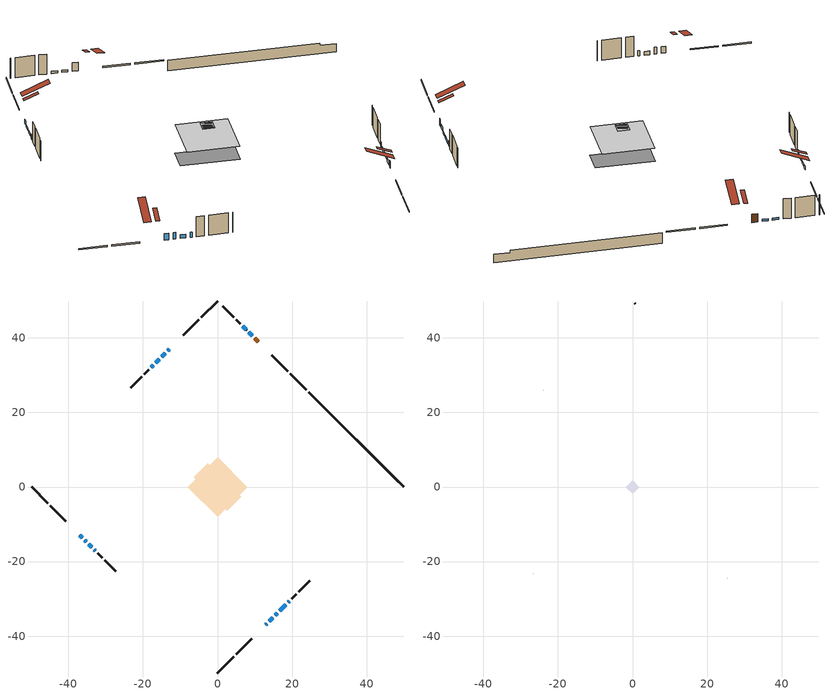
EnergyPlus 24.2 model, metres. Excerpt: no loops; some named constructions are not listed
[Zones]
conditioned space
 floor adiabatic (AdiabaticFloorConstruction): -7.93,0 0,7.93 7.93,0 0,-7.93 z3.21
 floor foundation (Slab1 construction): -6.36,2.64 -2.64,6.36 6.36,-2.64 2.64,-6.36 z-1.8
 wall outside (RimJoist1 construction): 0,-49.88 4.34,-45.54 / -49.88,0 -45.54,-4.34 / 0,49.88 -4.34,45.54 / 23.79,26.09 19.45,30.43 z0.77:1.07
 wall outside (RimJoist2 construction): 5,-44.88 9.19,-40.69 / -44.88,-5 -40.69,-9.19 / -5,44.88 -9.19,40.69 / 18.79,31.09 14.6,35.28 z0.77:1.07
 wall outside (AdiabaticWallConstruction 1): 10.87,39.01 10,39.87 z0.77:2.8
 wall outside (AdiabaticWallConstruction): 9.35,40.53 8.43,41.45 z0.77:1.25; -12.92,36.96 -13.4,36.48 / -17.28,32.6 -17.76,32.12 z0.77:1.69; 12.92,-36.96 13.26,-36.62 / -36.96,-12.92 -36.24,-13.64 z0.77:2.37; 13.91,-35.96 14.78,-35.1 z0.77:1.76; -35.59,-14.29 -35.19,-14.69 z0.77:2.4; 7.78,42.1 6.82,43.05 / -14.06,35.82 -15.01,34.87 / -15.67,34.21 -16.62,33.26 z0.77:1.3; 15.43,-34.45 15.99,-33.89 / 16.65,-33.23 18.31,-31.56 z0.77:1.38; -34.54,-15.34 -33.67,-16.21 z0.77:1.66; -33.02,-16.86 -32.74,-17.14 / 18.97,-30.91 19.25,-30.63 z0.77:1.99
 wall outside (Wall1 construction): 19.9,-29.97 21.1,-28.78 / -32.08,-17.79 -30.89,-18.99 / -18.42,31.46 -19.61,30.27 / 6.17,43.71 4.97,44.9 z0.77:5.65
 wall outside (Wall2 construction): 21.75,-28.13 24.71,-25.17 / -30.23,-19.64 -27.28,-22.6 / -20.27,29.61 -23.23,26.65 / 4.32,45.56 1.36,48.52 z0.77:5.65
 wall foundation (FoundationWall1 construction): 24.45,25.43,-1.8 24.45,25.43,0.77 47.33,2.54,0.77 47.33,2.54,0.17 49.88,0,0.17 49.88,0,-1.8
 window (WindowConstruction): 9.35,40.53 8.43,41.45 z0.77:1.25
 window (WindowConstruction 5): -12.92,36.96 -13.4,36.48 z0.77:1.68
 window (WindowConstruction 6): 12.92,-36.96 13.26,-36.62 z0.77:2.37
 window (WindowConstruction 7): 13.91,-35.96 14.78,-35.1 z0.77:1.76
 window (WindowConstruction 8): -36.96,-12.92 -36.24,-13.63 z0.77:2.37
 window (WindowConstruction 9): -35.59,-14.29 -35.19,-14.69 z0.77:2.39
 window (WindowConstruction 12): 7.78,42.1 6.82,43.05 z0.77:1.3
 window (WindowConstruction 13): -14.06,35.82 -15.01,34.87 z0.77:1.3
 window (WindowConstruction 14): -15.67,34.21 -16.62,33.26 z0.77:1.3
 window (WindowConstruction 1): 15.43,-34.44 15.99,-33.89 z0.77:1.38
 window (WindowConstruction 2): 16.65,-33.23 18.31,-31.56 z0.77:1.38
 window (WindowConstruction 3): -34.54,-15.34 -33.67,-16.2 z0.77:1.66
 window (WindowConstruction 10): -33.02,-16.86 -32.74,-17.14 z0.77:1.99
 window (WindowConstruction 11): 18.97,-30.91 19.25,-30.63 z0.77:1.99
 window (WindowConstruction 4): -17.28,32.6 -17.76,32.12 z0.77:1.68
 door (Door): 10.87,39.01 10.01,39.87 z0.77:2.8
 ceiling adiabatic (AdiabaticFloorConstruction): 0,-7.93 7.93,0 0,7.93 -7.93,0 z3.21
 roof outside (Roof1 construction): 11,-38.88,5.65 6.76,-34.64,8.15 5.61,-35.78,8.15 9.85,-40.03,5.65; -38.88,-11,5.65 -34.64,-6.76,8.15 -35.78,-5.61,8.15 -40.03,-9.85,5.65; -11,38.88,5.65 -6.76,34.64,8.15 -5.61,35.78,8.15 -9.85,40.03,5.65; 12.79,37.09,5.65 8.55,32.84,8.15 9.7,31.7,8.15 13.94,35.94,5.65
attic - vented
 floor to conditioned space (Floor1 construction Reversed): -1.46,0 0,1.46 1.46,0 0,-1.46 z5.65
 floor to conditioned space (Floor2 construction Reversed): -1.8,0 0,1.8 1.8,0 0,-1.8 z5.65
 wall outside (Wall3 construction): 25.37,-24.51 25.41,-24.46 / -26.62,-23.26 -26.57,-23.3 / -23.88,26 -23.93,25.95 / 0.7,49.17 0.66,49.22 z0.77:5.65
 roof outside (Roof2 construction): 12.26,-37.62,5.65 10.03,-35.39,6.96 9.43,-35.99,6.96 11.66,-38.22,5.65; -37.62,-12.26,5.65 -35.39,-10.03,6.96 -35.99,-9.43,6.96 -38.22,-11.66,5.65; -12.26,37.62,5.65 -10.03,35.39,6.96 -9.43,35.99,6.96 -11.66,38.22,5.65; 11.53,38.35,5.65 9.3,36.12,6.96 9.9,35.52,6.96 12.13,37.75,5.65
[Material] Roughness=Rough; Thermal Absorptance=0.9
Name | Thickness {m} | Conductivity {W/m-K} | Density {kg/m3} | Specific Heat {J/kg-K} | Solar Absorptance | Visible Absorptance
ceiling loosefill ins | 0.0846667 | 0.0480833 | 16.02 | 1046.75 | 0.7 | 0.7
ceiling stud and cavity | 0.1397 | 0.0953572 | 65.682 | 1177.47 | 0.7 | 0.7
ceiling stud and cavity 1 | 0.1397 | 0.0934478 | 65.682 | 1177.47 | 0.7 | 0.7
gypsum board | 0.0127 | 0.160291 | 801 | 837.4 | 0.6 | 0.6
[Construction]
Floor1 construction: ceiling loosefill ins, ceiling stud and cavity, gypsum board
Floor2 construction: ceiling loosefill ins, ceiling stud and cavity 1, gypsum board
[EnergyManagementSystem:OutputVariable] Type of Data in Variable=Summed; Update Frequency=ZoneTimestep
Name | EMS Variable | EMS Program or Subroutine | Units
loads_clg_natvent_annual_outvar; Energy Management System Output Variable 39 | loads_clg_natvent | component_loads_program | J
loads_clg_mechvent_annual_outvar; Energy Management System Output Variable 40 | loads_clg_mechvent | component_loads_program | J
loads_clg_whf_annual_outvar; Energy Management System Output Variable 41 | loads_clg_whf | component_loads_program | J
loads_clg_ducts_annual_outvar; Energy Management System Output Variable 42 | loads_clg_ducts | component_loads_program | J
loads_clg_intgains_annual_outvar; Energy Management System Output Variable 43 | loads_clg_intgains | component_loads_program | J
loads_clg_lighting_annual_outvar; Energy Management System Output Variable 44 | loads_clg_lighting | component_loads_program | J
loads_htg_tot_annual_outvar; Energy Management System Output Variable 1; Energy Management System Output Variable 45 | loads_htg_tot | total_loads_program | J
loads_clg_tot_annual_outvar; Energy Management System Output Variable 2; Energy Management System Output Variable 46 | loads_clg_tot | total_loads_program | J
Energy Management System Output Variable 3 | htg_unmet_hours | unmet_hours_program | hr
Energy Management System Output Variable 4 | clg_unmet_hours | unmet_hours_program | hr
Energy Management System Output Variable 5 | loads_htg_roofs | component_loads_program | J
Energy Management System Output Variable 6 | loads_htg_ceilings | component_loads_program | J
Energy Management System Output Variable 7 | loads_htg_walls | component_loads_program | J
Energy Management System Output Variable 8 | loads_htg_rim_joists | component_loads_program | J
Energy Management System Output Variable 9 | loads_htg_foundation_walls | component_loads_program | J
Energy Management System Output Variable 10 | loads_htg_doors | component_loads_program | J
Energy Management System Output Variable 11 | loads_htg_windows_conduction | component_loads_program | J
Energy Management System Output Variable 12 | loads_htg_windows_solar | component_loads_program | J
Energy Management System Output Variable 13 | loads_htg_skylights_conduction | component_loads_program | J
Energy Management System Output Variable 14 | loads_htg_skylights_solar | component_loads_program | J
Energy Management System Output Variable 15 | loads_htg_floors | component_loads_program | J
Energy Management System Output Variable 16 | loads_htg_slabs | component_loads_program | J
Energy Management System Output Variable 17 | loads_htg_internal_mass | component_loads_program | J
Energy Management System Output Variable 18 | loads_htg_infil | component_loads_program | J
Energy Management System Output Variable 19 | loads_htg_natvent | component_loads_program | J
Energy Management System Output Variable 20 | loads_htg_mechvent | component_loads_program | J
Energy Management System Output Variable 21 | loads_htg_whf | component_loads_program | J
Energy Management System Output Variable 22 | loads_htg_ducts | component_loads_program | J
Energy Management System Output Variable 23 | loads_htg_intgains | component_loads_program | J
Energy Management System Output Variable 24 | loads_htg_lighting | component_loads_program | J
Energy Management System Output Variable 25 | loads_clg_roofs | component_loads_program | J
Energy Management System Output Variable 26 | loads_clg_ceilings | component_loads_program | J
Energy Management System Output Variable 27 | loads_clg_walls | component_loads_program | J
Energy Management System Output Variable 28 | loads_clg_rim_joists | component_loads_program | J
Energy Management System Output Variable 29 | loads_clg_foundation_walls | component_loads_program | J
Energy Management System Output Variable 30 | loads_clg_doors | component_loads_program | J
Energy Management System Output Variable 31 | loads_clg_windows_conduction | component_loads_program | J
Energy Management System Output Variable 32 | loads_clg_windows_solar | component_loads_program | J
Energy Management System Output Variable 33 | loads_clg_skylights_conduction | component_loads_program | J
Energy Management System Output Variable 34 | loads_clg_skylights_solar | component_loads_program | J
Energy Management System Output Variable 35 | loads_clg_floors | component_loads_program | J
Energy Management System Output Variable 36 | loads_clg_slabs | component_loads_program | J
Energy Management System Output Variable 37 | loads_clg_internal_mass | component_loads_program | J
Energy Management System Output Variable 38 | loads_clg_infil | component_loads_program | J
[Schedule:Day:Interval]
interior lighting schedule day: No, 01:00, 0.108182, 04:00, 0.0901515, 05:00, 0.0991667, 06:00, 0.162273, 07:00, 0.270455, 08:00, 0.342576, 10:00, 0.369621, 11:00, 0.351591, 12:00, 0.333561, 13:00, 0.324545, 14:00, 0.31553, 15:00, 0.333561, 16:00, 0.369621, 17:00, 0.450758, 18:00, 0.585985, 19:00, 0.775303, 20:00, 0.955606, 21:00, 0.991667, 22:00, 0.712197, 23:00, 0.360606, 24:00, 0.162273
interior lighting schedule day 1: No, 01:00, 0.100909, 04:00, 0.0840909, 05:00, 0.0925, 06:00, 0.151364, 07:00, 0.252273, 08:00, 0.319545, 10:00, 0.344773, 11:00, 0.327955, 12:00, 0.311136, 13:00, 0.302727, 14:00, 0.294318, 15:00, 0.311136, 16:00, 0.344773, 17:00, 0.420455, 18:00, 0.546591, 19:00, 0.723182, 20:00, 0.891364, 21:00, 0.925, 22:00, 0.664318, 23:00, 0.336364, 24:00, 0.151364
interior lighting schedule day 2: No, 01:00, 0.0927273, 04:00, 0.0772727, 05:00, 0.085, 06:00, 0.139091, 07:00, 0.231818, 08:00, 0.293636, 10:00, 0.316818, 11:00, 0.301364, 12:00, 0.285909, 13:00, 0.278182, 14:00, 0.270455, 15:00, 0.285909, 16:00, 0.316818, 17:00, 0.386364, 18:00, 0.502273, 19:00, 0.664545, 20:00, 0.819091, 21:00, 0.85, 22:00, 0.610455, 23:00, 0.309091, 24:00, 0.139091
interior lighting schedule day 3: No, 01:00, 0.0845455, 04:00, 0.0704545, 05:00, 0.0775, 06:00, 0.126818, 07:00, 0.211364, 08:00, 0.267727, 10:00, 0.288864, 11:00, 0.274773, 12:00, 0.260682, 13:00, 0.253636, 14:00, 0.246591, 15:00, 0.260682, 16:00, 0.288864, 17:00, 0.352273, 18:00, 0.457955, 19:00, 0.605909, 20:00, 0.746818, 21:00, 0.775, 22:00, 0.556591, 23:00, 0.281818, 24:00, 0.126818
interior lighting schedule day 4: No, 01:00, 0.0763636, 04:00, 0.0636364, 05:00, 0.07, 06:00, 0.114545, 07:00, 0.190909, 08:00, 0.241818, 10:00, 0.260909, 11:00, 0.248182, 12:00, 0.235455, 13:00, 0.229091, 14:00, 0.222727, 15:00, 0.235455, 16:00, 0.260909, 17:00, 0.318182, 18:00, 0.413636, 19:00, 0.547273, 20:00, 0.674545, 21:00, 0.7, 22:00, 0.502727, 23:00, 0.254545, 24:00, 0.114545
interior lighting schedule day 5: No, 01:00, 0.0727273, 04:00, 0.0606061, 05:00, 0.0666667, 06:00, 0.109091, 07:00, 0.181818, 08:00, 0.230303, 10:00, 0.248485, 11:00, 0.236364, 12:00, 0.224242, 13:00, 0.218182, 14:00, 0.212121, 15:00, 0.224242, 16:00, 0.248485, 17:00, 0.30303, 18:00, 0.393939, 19:00, 0.521212, 20:00, 0.642424, 21:00, 0.666667, 22:00, 0.478788, 23:00, 0.242424, 24:00, 0.109091
interior lighting schedule day 6: No, 01:00, 0.0745455, 04:00, 0.0621212, 05:00, 0.0683333, 06:00, 0.111818, 07:00, 0.186364, 08:00, 0.236061, 10:00, 0.254697, 11:00, 0.242273, 12:00, 0.229848, 13:00, 0.223636, 14:00, 0.217424, 15:00, 0.229848, 16:00, 0.254697, 17:00, 0.310606, 18:00, 0.403788, 19:00, 0.534242, 20:00, 0.658485, 21:00, 0.683333, 22:00, 0.490758, 23:00, 0.248485, 24:00, 0.111818
interior lighting schedule day 7: No, 01:00, 0.08, 04:00, 0.0666667, 05:00, 0.0733333, 06:00, 0.12, 07:00, 0.2, 08:00, 0.253333, 10:00, 0.273333, 11:00, 0.26, 12:00, 0.246667, 13:00, 0.24, 14:00, 0.233333, 15:00, 0.246667, 16:00, 0.273333, 17:00, 0.333333, 18:00, 0.433333, 19:00, 0.573333, 20:00, 0.706667, 21:00, 0.733333, 22:00, 0.526667, 23:00, 0.266667, 24:00, 0.12
interior lighting schedule day 8: No, 01:00, 0.0890909, 04:00, 0.0742424, 05:00, 0.0816667, 06:00, 0.133636, 07:00, 0.222727, 08:00, 0.282121, 10:00, 0.304394, 11:00, 0.289545, 12:00, 0.274697, 13:00, 0.267273, 14:00, 0.259848, 15:00, 0.274697, 16:00, 0.304394, 17:00, 0.371212, 18:00, 0.482576, 19:00, 0.638485, 20:00, 0.78697, 21:00, 0.816667, 22:00, 0.586515, 23:00, 0.29697, 24:00, 0.133636
interior lighting schedule day 9: No, 01:00, 0.0972727, 04:00, 0.0810606, 05:00, 0.0891667, 06:00, 0.145909, 07:00, 0.243182, 08:00, 0.30803, 10:00, 0.332348, 11:00, 0.316136, 12:00, 0.299924, 13:00, 0.291818, 14:00, 0.283712, 15:00, 0.299924, 16:00, 0.332348, 17:00, 0.405303, 18:00, 0.526894, 19:00, 0.697121, 20:00, 0.859242, 21:00, 0.891667, 22:00, 0.640379, 23:00, 0.324242, 24:00, 0.145909
interior lighting schedule day 10: No, 01:00, 0.105455, 04:00, 0.0878788, 05:00, 0.0966667, 06:00, 0.158182, 07:00, 0.263636, 08:00, 0.333939, 10:00, 0.360303, 11:00, 0.342727, 12:00, 0.325152, 13:00, 0.316364, 14:00, 0.307576, 15:00, 0.325152, 16:00, 0.360303, 17:00, 0.439394, 18:00, 0.571212, 19:00, 0.755758, 20:00, 0.931515, 21:00, 0.966667, 22:00, 0.694242, 23:00, 0.351515, 24:00, 0.158182
interior lighting schedule day 11: No, 01:00, 0.109091, 04:00, 0.0909091, 05:00, 0.1, 06:00, 0.163636, 07:00, 0.272727, 08:00, 0.345455, 10:00, 0.372727, 11:00, 0.354545, 12:00, 0.336364, 13:00, 0.327273, 14:00, 0.318182, 15:00, 0.336364, 16:00, 0.372727, 17:00, 0.454545, 18:00, 0.590909, 19:00, 0.781818, 20:00, 0.963636, 21:00, 1, 22:00, 0.718182, 23:00, 0.363636, 24:00, 0.163636
interior lighting schedule default day; occupants schedule default day; clothes dryer schedule default day; cooking range schedule default day; mech vent range fan 0 schedule default day; misc plug loads schedule default day; general water use schedule default day; heating setpoint default day; cooling setpoint default day; clothes dryer exhaust 0 schedule default day; cooling season schedule day; cooling season schedule day 2; cooling season schedule default day; exterior lighting schedule default day; natural vent schedule default day: No, 24:00, 0
occupants schedule day: No, 05:00, 0.426829, 06:00, 0.719512, 07:00, 1, 08:00, 0.670732, 09:00, 0.329268, 14:00, 0.170732, 15:00, 0.231707, 16:00, 0.329268, 17:00, 0.5, 18:00, 0.670732, 19:00, 0.829268, 21:00, 1, 22:00, 0.853659, 23:00, 0.646341, 24:00, 0.426829
clothes dryer schedule day; clothes dryer exhaust 0 schedule day: No, 01:00, 0.123457, 02:00, 0.0740741, 03:00, 0.0493827, 04:00, 0.0246914, 05:00, 0.0493827, 06:00, 0.0740741, 07:00, 0.197531, 08:00, 0.395062, 09:00, 0.592593, 10:00, 0.839506, 11:00, 0.962963, 12:00, 1, 13:00, 0.91358, 14:00, 0.82716, 15:00, 0.716049, 16:00, 0.753086, 17:00, 0.679012, 18:00, 0.666667, 20:00, 0.62963, 21:00, 0.641975, 22:00, 0.666667, 23:00, 0.54321, 24:00, 0.296296
cooking range schedule day: No, 05:00, 0.0597015, 06:00, 0.11194, 07:00, 0.171642, 08:00, 0.291045, 11:00, 0.343284, 12:00, 0.402985, 13:00, 0.462687, 14:00, 0.343284, 15:00, 0.291045, 16:00, 0.402985, 17:00, 0.567164, 18:00, 1, 19:00, 0.850746, 20:00, 0.432836, 21:00, 0.291045, 22:00, 0.231343, 23:00, 0.171642, 24:00, 0.11194
mech vent range fan 0 schedule day: No, 18:00, 0, 19:00, 1, 20:00, 0.2, 24:00, 0
misc plug loads schedule day: No, 06:00, 0.705882, 07:00, 0.745098, 08:00, 0.803922, 15:00, 0.823529, 16:00, 0.862745, 17:00, 0.921569, 18:00, 0.980392, 19:00, 1, 20:00, 0.980392, 21:00, 0.941176, 22:00, 0.862745, 23:00, 0.784314, 24:00, 0.72549
general water use schedule day: No, 01:00, 0.315068, 03:00, 0.287671, 04:00, 0.342466, 05:00, 0.369863, 06:00, 0.520548, 07:00, 0.60274, 08:00, 0.534247, 10:00, 0.506849, 11:00, 0.465753, 14:00, 0.479452, 15:00, 0.534247, 16:00, 0.589041, 17:00, 0.69863, 18:00, 0.876712, 19:00, 0.890411, 20:00, 0.986301, 21:00, 1, 22:00, 0.863014, 23:00, 0.616438, 24:00, 0.465753
heating setpoint day: No, 07:00, 18, 23:00, 21, 24:00, 18
cooling setpoint day: No, 24:00, 25
cooling season schedule day 1: No, 24:00, 1
exterior lighting schedule day: No, 01:00, 0.566667, 03:00, 0.524167, 05:00, 0.495833, 06:00, 0.5525, 07:00, 0.623333, 08:00, 0.580833, 09:00, 0.439167, 10:00, 0.354167, 12:00, 0.34, 13:00, 0.354167, 14:00, 0.396667, 15:00, 0.425, 16:00, 0.495833, 17:00, 0.623333, 18:00, 0.793333, 19:00, 0.906667, 20:00, 0.963333, 21:00, 0.991667, 22:00, 0.920833, 23:00, 0.793333, 24:00, 0.665833
exterior lighting schedule day 1: No, 01:00, 0.528571, 03:00, 0.488929, 05:00, 0.4625, 06:00, 0.515357, 07:00, 0.581429, 08:00, 0.541786, 09:00, 0.409643, 10:00, 0.330357, 12:00, 0.317143, 13:00, 0.330357, 14:00, 0.37, 15:00, 0.396429, 16:00, 0.4625, 17:00, 0.581429, 18:00, 0.74, 19:00, 0.845714, 20:00, 0.898571, 21:00, 0.925, 22:00, 0.858929, 23:00, 0.74, 24:00, 0.621071
exterior lighting schedule day 10: No, 01:00, 0.552381, 03:00, 0.510952, 05:00, 0.483333, 06:00, 0.538571, 07:00, 0.607619, 08:00, 0.56619, 09:00, 0.428095, 10:00, 0.345238, 12:00, 0.331429, 13:00, 0.345238, 14:00, 0.386667, 15:00, 0.414286, 16:00, 0.483333, 17:00, 0.607619, 18:00, 0.773333, 19:00, 0.88381, 20:00, 0.939048, 21:00, 0.966667, 22:00, 0.897619, 23:00, 0.773333, 24:00, 0.649048
exterior lighting schedule day 11: No, 01:00, 0.571429, 03:00, 0.528571, 05:00, 0.5, 06:00, 0.557143, 07:00, 0.628571, 08:00, 0.585714, 09:00, 0.442857, 10:00, 0.357143, 12:00, 0.342857, 13:00, 0.357143, 14:00, 0.4, 15:00, 0.428571, 16:00, 0.5, 17:00, 0.628571, 18:00, 0.8, 19:00, 0.914286, 20:00, 0.971429, 21:00, 1, 22:00, 0.928571, 23:00, 0.8, 24:00, 0.671429
exterior lighting schedule day 2: No, 01:00, 0.485714, 03:00, 0.449286, 05:00, 0.425, 06:00, 0.473571, 07:00, 0.534286, 08:00, 0.497857, 09:00, 0.376429, 10:00, 0.303571, 12:00, 0.291429, 13:00, 0.303571, 14:00, 0.34, 15:00, 0.364286, 16:00, 0.425, 17:00, 0.534286, 18:00, 0.68, 19:00, 0.777143, 20:00, 0.825714, 21:00, 0.85, 22:00, 0.789286, 23:00, 0.68, 24:00, 0.570714
exterior lighting schedule day 3: No, 01:00, 0.442857, 03:00, 0.409643, 05:00, 0.3875, 06:00, 0.431786, 07:00, 0.487143, 08:00, 0.453929, 09:00, 0.343214, 10:00, 0.276786, 12:00, 0.265714, 13:00, 0.276786, 14:00, 0.31, 15:00, 0.332143, 16:00, 0.3875, 17:00, 0.487143, 18:00, 0.62, 19:00, 0.708571, 20:00, 0.752857, 21:00, 0.775, 22:00, 0.719643, 23:00, 0.62, 24:00, 0.520357
exterior lighting schedule day 4: No, 01:00, 0.4, 03:00, 0.37, 05:00, 0.35, 06:00, 0.39, 07:00, 0.44, 08:00, 0.41, 09:00, 0.31, 10:00, 0.25, 12:00, 0.24, 13:00, 0.25, 14:00, 0.28, 15:00, 0.3, 16:00, 0.35, 17:00, 0.44, 18:00, 0.56, 19:00, 0.64, 20:00, 0.68, 21:00, 0.7, 22:00, 0.65, 23:00, 0.56, 24:00, 0.47
exterior lighting schedule day 5: No, 01:00, 0.380952, 03:00, 0.352381, 05:00, 0.333333, 06:00, 0.371429, 07:00, 0.419048, 08:00, 0.390476, 09:00, 0.295238, 10:00, 0.238095, 12:00, 0.228571, 13:00, 0.238095, 14:00, 0.266667, 15:00, 0.285714, 16:00, 0.333333, 17:00, 0.419048, 18:00, 0.533333, 19:00, 0.609524, 20:00, 0.647619, 21:00, 0.666667, 22:00, 0.619048, 23:00, 0.533333, 24:00, 0.447619
exterior lighting schedule day 6: No, 01:00, 0.390476, 03:00, 0.36119, 05:00, 0.341667, 06:00, 0.380714, 07:00, 0.429524, 08:00, 0.400238, 09:00, 0.302619, 10:00, 0.244048, 12:00, 0.234286, 13:00, 0.244048, 14:00, 0.273333, 15:00, 0.292857, 16:00, 0.341667, 17:00, 0.429524, 18:00, 0.546667, 19:00, 0.624762, 20:00, 0.66381, 21:00, 0.683333, 22:00, 0.634524, 23:00, 0.546667, 24:00, 0.45881
exterior lighting schedule day 7: No, 01:00, 0.419048, 03:00, 0.387619, 05:00, 0.366667, 06:00, 0.408571, 07:00, 0.460952, 08:00, 0.429524, 09:00, 0.324762, 10:00, 0.261905, 12:00, 0.251429, 13:00, 0.261905, 14:00, 0.293333, 15:00, 0.314286, 16:00, 0.366667, 17:00, 0.460952, 18:00, 0.586667, 19:00, 0.670476, 20:00, 0.712381, 21:00, 0.733333, 22:00, 0.680952, 23:00, 0.586667, 24:00, 0.492381
exterior lighting schedule day 8: No, 01:00, 0.466667, 03:00, 0.431667, 05:00, 0.408333, 06:00, 0.455, 07:00, 0.513333, 08:00, 0.478333, 09:00, 0.361667, 10:00, 0.291667, 12:00, 0.28, 13:00, 0.291667, 14:00, 0.326667, 15:00, 0.35, 16:00, 0.408333, 17:00, 0.513333, 18:00, 0.653333, 19:00, 0.746667, 20:00, 0.793333, 21:00, 0.816667, 22:00, 0.758333, 23:00, 0.653333, 24:00, 0.548333
exterior lighting schedule day 9: No, 01:00, 0.509524, 03:00, 0.47131, 05:00, 0.445833, 06:00, 0.496786, 07:00, 0.560476, 08:00, 0.522262, 09:00, 0.394881, 10:00, 0.318452, 12:00, 0.305714, 13:00, 0.318452, 14:00, 0.356667, 15:00, 0.382143, 16:00, 0.445833, 17:00, 0.560476, 18:00, 0.713333, 19:00, 0.815238, 20:00, 0.86619, 21:00, 0.891667, 22:00, 0.827976, 23:00, 0.713333, 24:00, 0.59869
[Schedule:Week:Daily]
heating setpoint Week Rule - Jan1-Dec31: heating setpoint day, heating setpoint day, heating setpoint day, heating setpoint day, heating setpoint day, heating setpoint day, heating setpoint day, heating setpoint default day, heating setpoint default day, heating setpoint default day, heating setpoint default day, heating setpoint default day
cooling setpoint Week Rule - Jan1-Dec31: cooling setpoint day, cooling setpoint day, cooling setpoint day, cooling setpoint day, cooling setpoint day, cooling setpoint day, cooling setpoint day, cooling setpoint default day, cooling setpoint default day, cooling setpoint default day, cooling setpoint default day, cooling setpoint default day
clothes dryer exhaust 0 schedule Week Rule - Jan1-Dec31: clothes dryer exhaust 0 schedule day, clothes dryer exhaust 0 schedule day, clothes dryer exhaust 0 schedule day, clothes dryer exhaust 0 schedule day, clothes dryer exhaust 0 schedule day, clothes dryer exhaust 0 schedule day, clothes dryer exhaust 0 schedule day, clothes dryer exhaust 0 schedule default day, clothes dryer exhaust 0 schedule default day, clothes dryer exhaust 0 schedule default day, clothes dryer exhaust 0 schedule default day, clothes dryer exhaust 0 schedule default day
cooling season schedule Week Rule - Jan1-May26: cooling season schedule day, cooling season schedule day, cooling season schedule day, cooling season schedule day, cooling season schedule day, cooling season schedule day, cooling season schedule day, cooling season schedule default day, cooling season schedule default day, cooling season schedule default day, cooling season schedule default day, cooling season schedule default day
cooling season schedule Week Rule - May27-Jun2: cooling season schedule day, cooling season schedule day, cooling season schedule day, cooling season schedule day, cooling season schedule day, cooling season schedule day 1, cooling season schedule day 1, cooling season schedule default day, cooling season schedule default day, cooling season schedule default day, cooling season schedule default day, cooling season schedule default day
cooling season schedule Week Rule - Jun3-Aug25: cooling season schedule day 1, cooling season schedule day 1, cooling season schedule day 1, cooling season schedule day 1, cooling season schedule day 1, cooling season schedule day 1, cooling season schedule day 1, cooling season schedule default day, cooling season schedule default day, cooling season schedule default day, cooling season schedule default day, cooling season schedule default day
cooling season schedule Week Rule - Aug26-Sep1: cooling season schedule day 1, cooling season schedule day 1, cooling season schedule day 1, cooling season schedule day 1, cooling season schedule day 1, cooling season schedule day 1, cooling season schedule day 2, cooling season schedule default day, cooling season schedule default day, cooling season schedule default day, cooling season schedule default day, cooling season schedule default day
cooling season schedule Week Rule - Sep2-Dec31: cooling season schedule day 2, cooling season schedule day 2, cooling season schedule day 2, cooling season schedule day 2, cooling season schedule day 2, cooling season schedule day 2, cooling season schedule day 2, cooling season schedule default day, cooling season schedule default day, cooling season schedule default day, cooling season schedule default day, cooling season schedule default day
exterior lighting schedule Week Rule - Jul29-Aug4: exterior lighting schedule day 6, exterior lighting schedule day 6, exterior lighting schedule day 6, exterior lighting schedule day 7, exterior lighting schedule day 7, exterior lighting schedule day 7, exterior lighting schedule day 7, exterior lighting schedule default day, exterior lighting schedule default day, exterior lighting schedule default day, exterior lighting schedule default day, exterior lighting schedule default day
exterior lighting schedule Week Rule - Aug5-Aug25: exterior lighting schedule day 7, exterior lighting schedule day 7, exterior lighting schedule day 7, exterior lighting schedule day 7, exterior lighting schedule day 7, exterior lighting schedule day 7, exterior lighting schedule day 7, exterior lighting schedule default day, exterior lighting schedule default day, exterior lighting schedule default day, exterior lighting schedule default day, exterior lighting schedule default day
exterior lighting schedule Week Rule - Aug26-Sep1: exterior lighting schedule day 7, exterior lighting schedule day 7, exterior lighting schedule day 7, exterior lighting schedule day 7, exterior lighting schedule day 7, exterior lighting schedule day 7, exterior lighting schedule day 8, exterior lighting schedule default day, exterior lighting schedule default day, exterior lighting schedule default day, exterior lighting schedule default day, exterior lighting schedule default day
exterior lighting schedule Week Rule - Sep2-Sep29: exterior lighting schedule day 8, exterior lighting schedule day 8, exterior lighting schedule day 8, exterior lighting schedule day 8, exterior lighting schedule day 8, exterior lighting schedule day 8, exterior lighting schedule day 8, exterior lighting schedule default day, exterior lighting schedule default day, exterior lighting schedule default day, exterior lighting schedule default day, exterior lighting schedule default day
exterior lighting schedule Week Rule - Sep30-Oct6: exterior lighting schedule day 8, exterior lighting schedule day 9, exterior lighting schedule day 9, exterior lighting schedule day 9, exterior lighting schedule day 9, exterior lighting schedule day 9, exterior lighting schedule day 9, exterior lighting schedule default day, exterior lighting schedule default day, exterior lighting schedule default day, exterior lighting schedule default day, exterior lighting schedule default day
exterior lighting schedule Week Rule - Oct7-Oct27: exterior lighting schedule day 9, exterior lighting schedule day 9, exterior lighting schedule day 9, exterior lighting schedule day 9, exterior lighting schedule day 9, exterior lighting schedule day 9, exterior lighting schedule day 9, exterior lighting schedule default day, exterior lighting schedule default day, exterior lighting schedule default day, exterior lighting schedule default day, exterior lighting schedule default day
exterior lighting schedule Week Rule - Oct28-Nov3: exterior lighting schedule day 9, exterior lighting schedule day 9, exterior lighting schedule day 9, exterior lighting schedule day 9, exterior lighting schedule day 10, exterior lighting schedule day 10, exterior lighting schedule day 10, exterior lighting schedule default day, exterior lighting schedule default day, exterior lighting schedule default day, exterior lighting schedule default day, exterior lighting schedule default day
exterior lighting schedule Week Rule - Nov4-Nov24: exterior lighting schedule day 10, exterior lighting schedule day 10, exterior lighting schedule day 10, exterior lighting schedule day 10, exterior lighting schedule day 10, exterior lighting schedule day 10, exterior lighting schedule day 10, exterior lighting schedule default day, exterior lighting schedule default day, exterior lighting schedule default day, exterior lighting schedule default day, exterior lighting schedule default day
exterior lighting schedule Week Rule - Nov25-Dec1: exterior lighting schedule day 10, exterior lighting schedule day 10, exterior lighting schedule day 10, exterior lighting schedule day 10, exterior lighting schedule day 10, exterior lighting schedule day 10, exterior lighting schedule day 11, exterior lighting schedule default day, exterior lighting schedule default day, exterior lighting schedule default day, exterior lighting schedule default day, exterior lighting schedule default day
exterior lighting schedule Week Rule - Dec2-Dec31: exterior lighting schedule day 11, exterior lighting schedule day 11, exterior lighting schedule day 11, exterior lighting schedule day 11, exterior lighting schedule day 11, exterior lighting schedule day 11, exterior lighting schedule day 11, exterior lighting schedule default day, exterior lighting schedule default day, exterior lighting schedule default day, exterior lighting schedule default day, exterior lighting schedule default day
natural vent schedule Week Rule - Jan1-Dec31: natural vent schedule default day, natural vent schedule default day, natural vent schedule default day, natural vent schedule default day, natural vent schedule default day, natural vent schedule default day, natural vent schedule default day, natural vent schedule default day, natural vent schedule default day, natural vent schedule default day, natural vent schedule default day, natural vent schedule default day
[Schedule:Year]
heating setpoint: heating setpoint Week Rule - Jan1-Dec31, 1, 1, 12, 31
cooling setpoint: cooling setpoint Week Rule - Jan1-Dec31, 1, 1, 12, 31
clothes dryer exhaust 0 schedule: clothes dryer exhaust 0 schedule Week Rule - Jan1-Dec31, 1, 1, 12, 31
cooling season schedule: cooling season schedule Week Rule - Jan1-May26, 1, 1, 5, 26, cooling season schedule Week Rule - May27-Jun2, 5, 27, 6, 2, cooling season schedule Week Rule - Jun3-Aug25, 6, 3, 8, 25, cooling season schedule Week Rule - Aug26-Sep1, 8, 26, 9, 1, cooling season schedule Week Rule - Sep2-Dec31, 9, 2, 12, 31
natural vent schedule: natural vent schedule Week Rule - Jan1-Dec31, 1, 1, 12, 31
